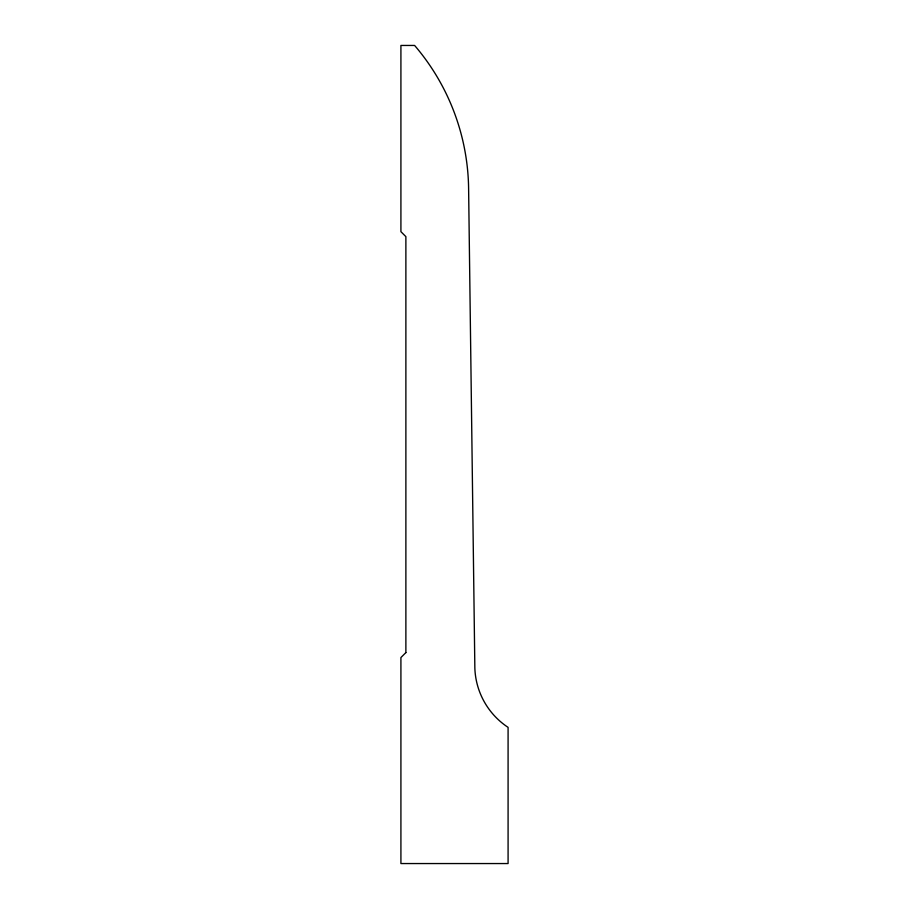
<?xml version="1.0" encoding="UTF-8"?>
<svg xmlns="http://www.w3.org/2000/svg" width="909" height="909" viewBox="0 0 909 909"><rect width="100%" height="100%" fill="white"/><g stroke="black" fill="none" stroke-linecap="round" stroke-linejoin="round"><path stroke-width="1.36" d="M405.88 652.582L400.914 657.548L400.914 863.55L508.086 863.55L508.086 727.37A73.993 73.993 0 0 1 474.85 668.126L468.612 188.902A224.364 224.364 0 0 0 414.606 45.45L400.914 45.45L400.914 231.67L405.88 236.635L405.88 652.582"/></g></svg>
